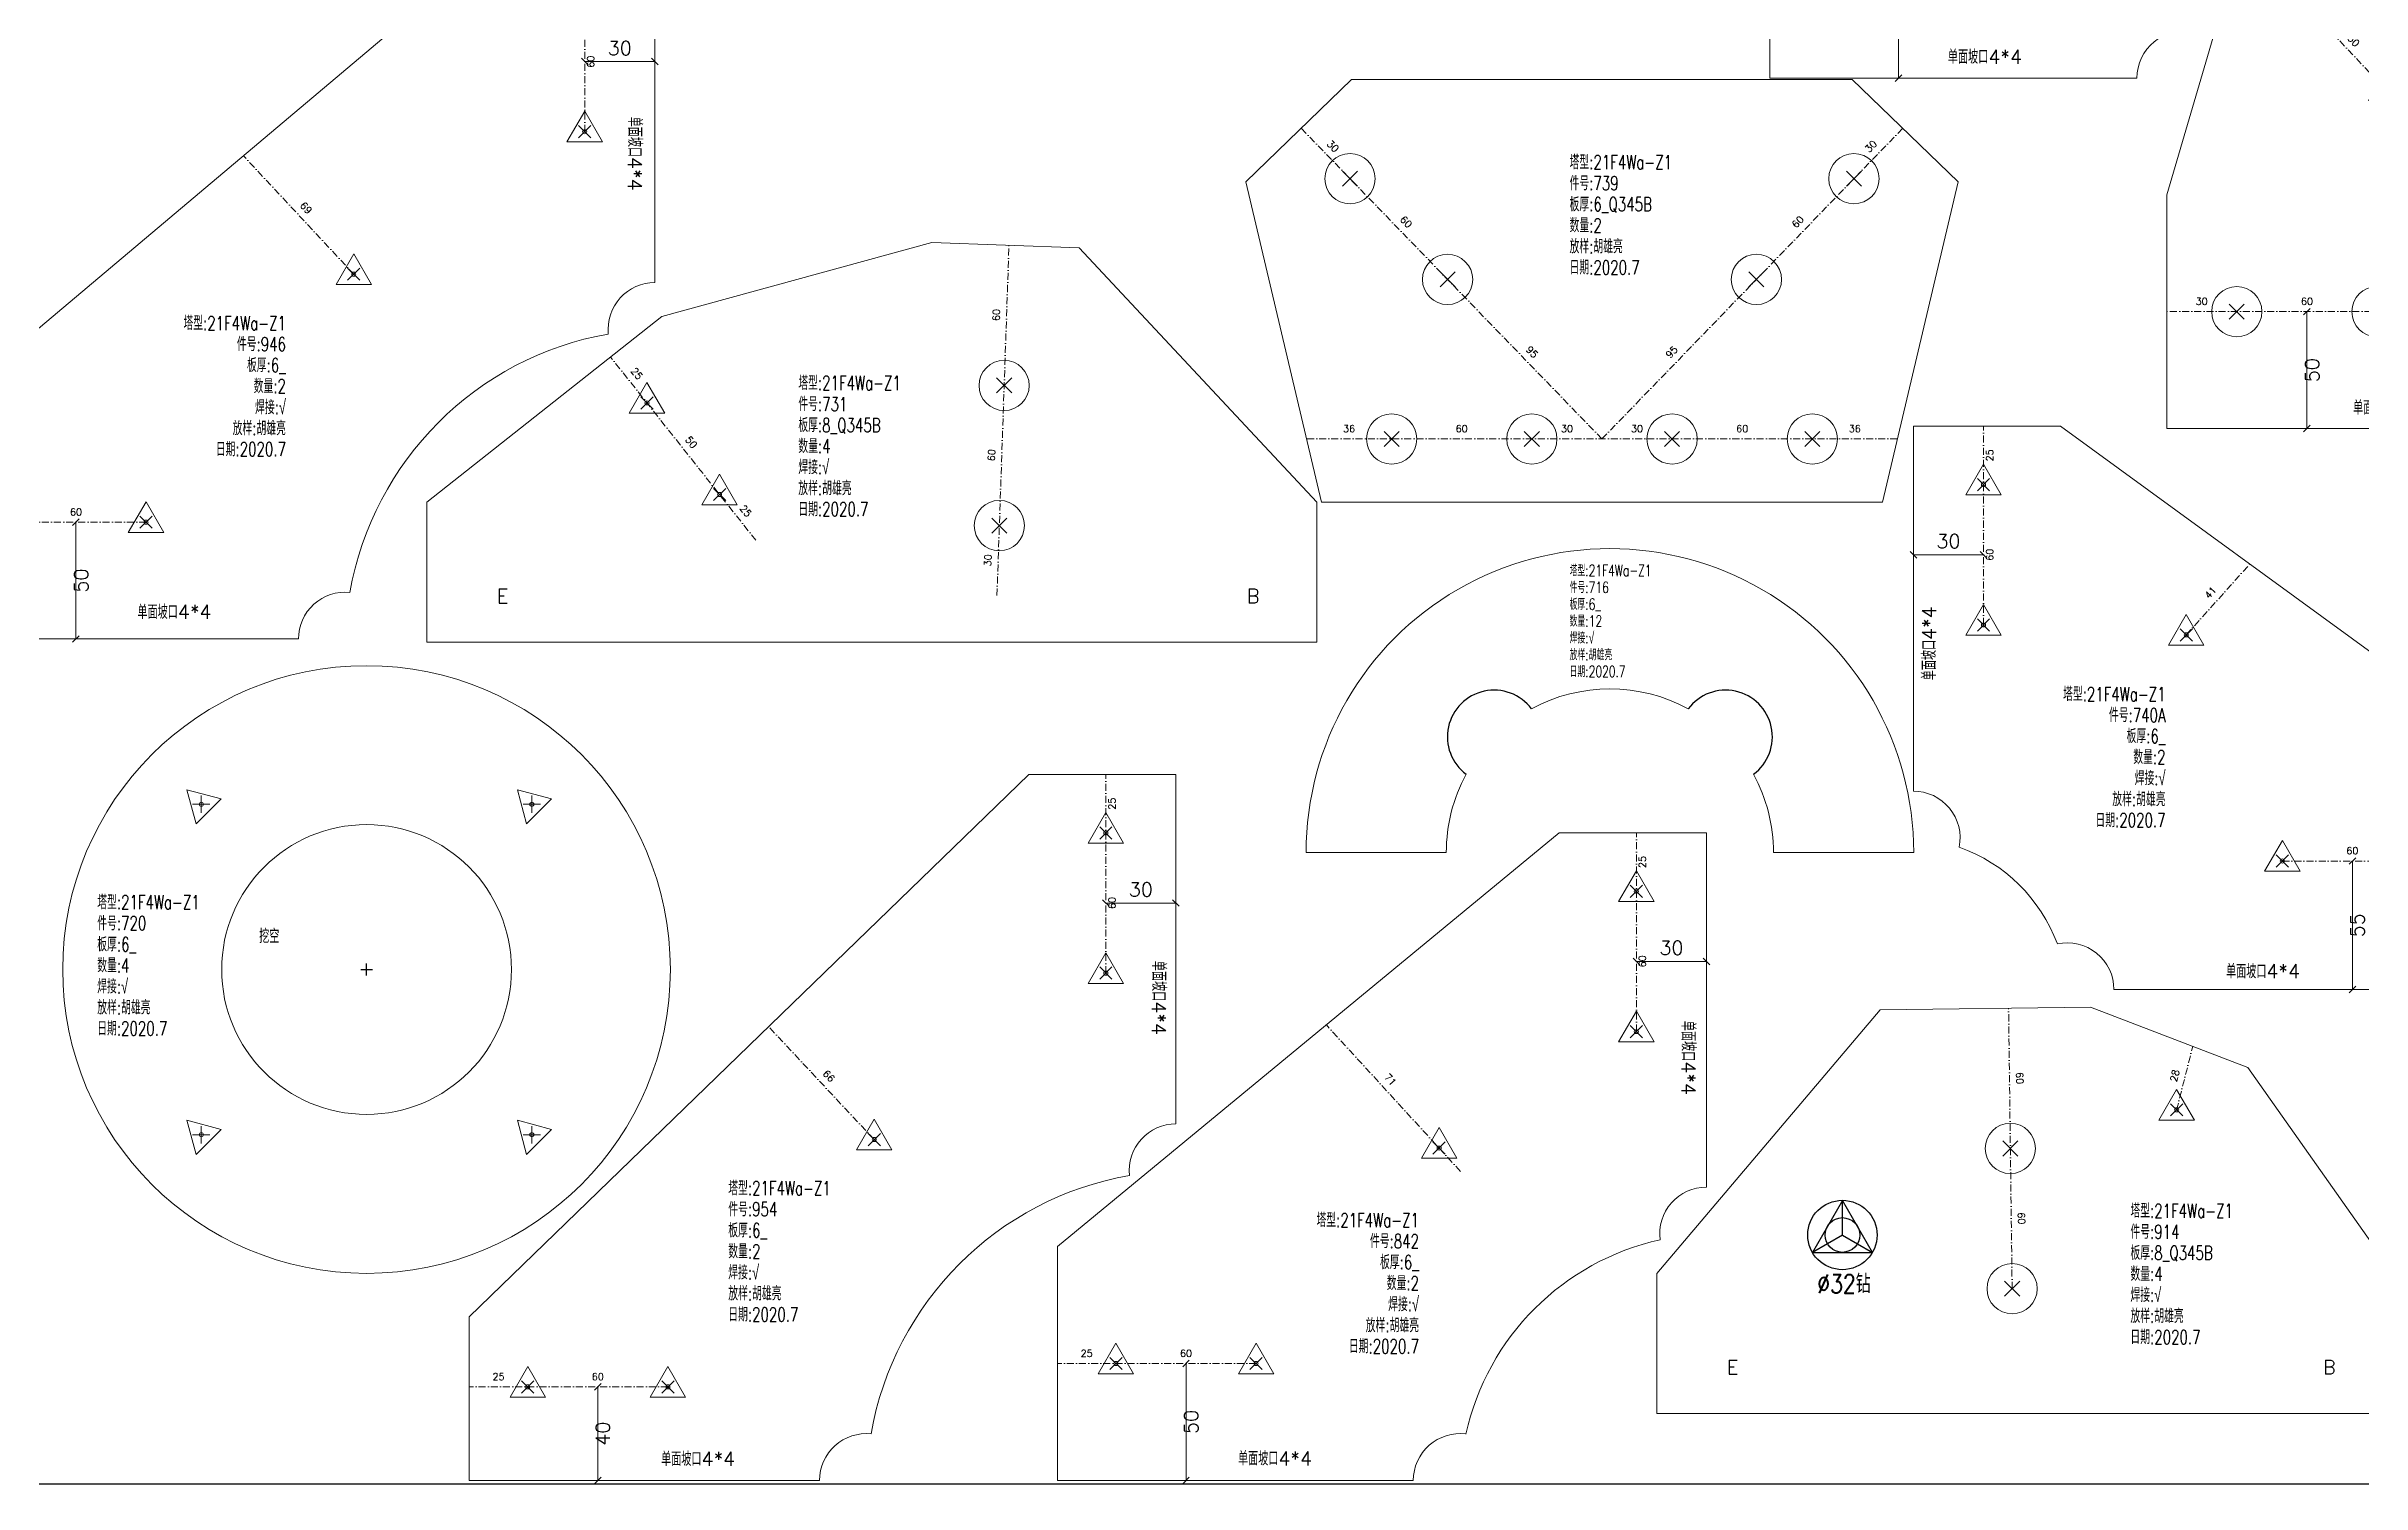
# Model space of a CAD drawing. Extents: x 1310 to 15542, y -76 to 8381.
# Drawn here: x 10339 to 11330, y 7151 to 7766 of the extents above; entities that cross this region are included whole.
import ezdxf
from ezdxf.enums import TextEntityAlignment as Align

# ---------------------------------------------------------------- set-up
doc = ezdxf.new("R2010")
doc.units = 0
doc.header["$MEASUREMENT"] = 0
doc.linetypes.add('一点画线', pattern=[5.2, 3, -1, 0.2, -1])
doc.layers.get('0').update_dxf_attribs({"linetype": 'CONTINUOUS', "lineweight": 25})
for name, color, linetype, lineweight in [('1', 7, 'CONTINUOUS', 25), ('2', 7, 'CONTINUOUS', 25), ('5', 7, 'CONTINUOUS', 25)]:
    doc.layers.add(name, color=color, linetype=linetype, lineweight=lineweight)
doc.styles.add('HZ', font='txt.shx', dxfattribs={"width": 0.7, "oblique": 12, "bigfont": 'hztxt.shx'})
doc.styles.get("Standard").update_dxf_attribs({"font": 'simplex.shx', "width": 0.7, "height": 3, "bigfont": 'gbhzfs.shx'})

# ---------------------------------------------------------------- blocks, each defined once
blk = doc.blocks.new('板孔17.5')
at = {"layer": '5', "color": 7, "linetype": 'Continuous', "lineweight": 13}
for p, q in [((0, 1), (-0.866, -0.5)), ((-0.3, -0.3), (0.3, 0.3)), ((0.3, -0.3), (-0.3, 0.3)), ((0.866, -0.5), (0, 1)), ((-0.866, -0.5), (0.866, -0.5))]:
    blk.add_line(p, q, dxfattribs=at)
at = {"layer": '5', "color": 7, "linetype": 'Continuous', "lineweight": 0}
blk.add_circle((0, 0), 0.1, dxfattribs=at)
blk = doc.blocks.new('PLKM_4847e962-f3f5-4706-8adf-cc0f40c50afb', base_point=(14024.93, 11230.16))
at = {"color": 0, "linetype": 'Continuous'}
for p, q in [((13845.05, 11230.16), (13850.05, 11230.16)), ((13847.55, 11227.66), (13847.55, 11232.66))]:
    blk.add_line(p, q, dxfattribs=at)
at = {"layer": '5', "color": 7, "linetype": 'Continuous', "lineweight": 13}
for radius in [130, 62]:
    blk.add_circle((13847.55, 11230.16), radius, dxfattribs=at)
at = {"layer": '2', "color": 7, "linetype": 'Continuous', "lineweight": 13, "xscale": 8.749999999999549, "yscale": 8.749999999999549, "zscale": 8.75, "rotation": 45}
for p in [(13776.84, 11300.87), (13918.26, 11300.87), (13776.84, 11159.45), (13918.26, 11159.45)]:
    blk.add_blockref('板孔17.5', p, dxfattribs=at)
at = {"layer": '1', "color": 7, "linetype": 'Continuous', "lineweight": 13}
blk.add_text('挖空', height=6, dxfattribs=at).set_placement((13805.9, 11239.62), align=Align.BOTTOM_CENTER)
at = {"layer": '1', "color": 7, "linetype": 'Continuous', "lineweight": 13, "insert": (13732.3, 11261.93), "char_height": 6, "width": 600, "attachment_point": 1, "line_spacing_factor": 0.9}
blk.add_mtext('塔型:21F4Wa-Z1\\P件号:720\\P板厚:6_\\P数量:4\\P焊接:√\\P放样:胡雄亮\\P日期:2020.7', dxfattribs=at)
blk = doc.blocks.new('PLKM_3f8c25ff-0847-4384-83a7-55b607c1494c', base_point=(5711.15, 11389.19))
at = {"color": 0, "linetype": 'Continuous'}
for centre, start, end in [((5495.25, 11373.69), 36.82043, 233.24685), ((5594.3, 11373.69), 306.75315, 143.17958)]:
    blk.add_arc(centre, 20, start, end, dxfattribs=at)
at = {"layer": '1', "color": 7, "linetype": 'Continuous', "lineweight": 18}
for p, q in [((5414.78, 11324.15), (5474.78, 11324.18)), ((5614.78, 11324.18), (5674.78, 11324.15))]:
    blk.add_line(p, q, dxfattribs=at)
for radius, start, end in [(130, 359.96636, 180.03364), (70, 61.39279, 118.60722), (70, 151.46006, 180.03364), (70, 359.96636, 28.53994)]:
    blk.add_arc((5544.78, 11324.23), radius, start, end, dxfattribs=at)
at = {"layer": '1', "color": 7, "linetype": 'Continuous', "lineweight": 13, "insert": (5527.53, 11447.26), "char_height": 4.8, "width": 480, "attachment_point": 1, "line_spacing_factor": 0.9}
blk.add_mtext('塔型:21F4Wa-Z1\\P件号:716\\P板厚:6_\\P数量:12\\P焊接:√\\P放样:胡雄亮\\P日期:2020.7', dxfattribs=at)
blk = doc.blocks.new('PLKM_9a3696e2-3dec-4b9e-8c31-634630046000', base_point=(17880.2, 9901.62))
at = {"layer": '1', "color": 7, "linetype": 'Continuous', "lineweight": 18}
for p, q in [((17524.8, 9821.32), (17764.17, 10053.35)), ((17764.17, 10053.35), (17827.17, 10053.35)), ((17827.17, 10053.35), (17827.17, 9903.81)), ((17524.8, 9751.32), (17524.8, 9821.32)), ((17674.68, 9751.32), (17524.8, 9751.32))]:
    blk.add_line(p, q, dxfattribs=at)
for centre, start, end in [((17827.17, 9883.81), 90, 185.79208), ((17694.68, 9751.32), 84.20791, 180)]:
    blk.add_arc(centre, 20, start, end, dxfattribs=at)
at = {"layer": '1', "color": 7, "linetype": 'Continuous', "lineweight": 18, "extrusion": (0, 0, -1)}
blk.add_ellipse((17831.28, 9747.21), major_axis=(96.74, -96.74), ratio=0.997765, start_param=2.531642, end_param=3.751544, dxfattribs=at)
at = {"layer": '2', "color": 9, "linetype": '一点画线', "lineweight": 13}
for p, q in [((17797.17, 9968.35), (17797.17, 10053.35)), ((17698.07, 9897.15), (17652.85, 9945.44)), ((17609.8, 9791.32), (17524.8, 9791.32))]:
    blk.add_line(p, q, dxfattribs=at)
at = {"layer": '2', "color": 9, "linetype": 'Continuous', "lineweight": 18}
for p, q in [((17795.76, 9999.76), (17798.59, 9996.93)), ((17797.17, 9998.35), (17827.17, 9998.35)), ((17825.76, 9999.76), (17828.59, 9996.93)), ((17581.21, 9792.73), (17578.39, 9789.9)), ((17579.8, 9791.32), (17579.8, 9751.32)), ((17581.21, 9752.73), (17578.39, 9749.9))]:
    blk.add_line(p, q, dxfattribs=at)
at = {"layer": '1', "color": 7, "linetype": 'Continuous', "lineweight": 0, "xscale": -8.75, "yscale": 8.75, "zscale": 8.75}
for p in [(17797.17, 10028.35), (17797.17, 9968.35), (17698.07, 9897.15), (17549.8, 9791.32), (17609.8, 9791.32)]:
    blk.add_blockref('板孔17.5', p, dxfattribs=at)
at = {"layer": '1', "color": 7, "linetype": 'Continuous', "lineweight": 13}
blk.add_text('单面坡口4*4', height=6, rotation=270, dxfattribs=at).set_placement((17815.08, 9957.76), align=Align.BOTTOM_CENTER)
blk.add_text('单面坡口4*4', height=6, dxfattribs=at).set_placement((17622.73, 9755.69), align=Align.BOTTOM_CENTER)
at = {"layer": '1', "color": 7, "linetype": 'Continuous', "lineweight": 13, "insert": (17635.61, 9879.3), "char_height": 6, "width": 600, "attachment_point": 1, "line_spacing_factor": 0.9}
blk.add_mtext('塔型:21F4Wa-Z1\\P件号:954\\P板厚:6_\\P数量:2\\P焊接:√\\P放样:胡雄亮\\P日期:2020.7', dxfattribs=at)
at = {"layer": '2', "color": 7, "linetype": 'Continuous', "lineweight": 13}
for s, height, rotation, p in [('25', 3, 90, (17802.17, 10040.85)), ('60', 3, 90, (17802.17, 9998.35)), ('66', 3, 313, (17676.92, 9922.66)), ('40', 6, 90, (17586.8, 9771.32))]:
    blk.add_text(s, height=height, rotation=rotation, dxfattribs=at).set_placement(p, align=Align.BOTTOM_CENTER)
for s, height, p in [('30', 6, (17812.17, 9999.35)), ('25', 3, (17537.3, 9793.32)), ('60', 3, (17579.8, 9793.32))]:
    blk.add_text(s, height=height, dxfattribs=at).set_placement(p, align=Align.BOTTOM_CENTER)
blk = doc.blocks.new('PLKM_3160610d-f31a-4011-85eb-0d43d47b7335', base_point=(15769.04, 9435.58))
at = {"layer": '1', "color": 7, "linetype": 'Continuous', "lineweight": 18}
for p, q in [((15844.54, 9385.27), (16084.25, 9587.3)), ((16084.25, 9587.3), (16147.25, 9587.3)), ((16147.25, 9587.3), (16147.25, 9437.77)), ((15844.54, 9285.27), (15844.54, 9385.27)), ((15994.76, 9285.27), (15844.54, 9285.27))]:
    blk.add_line(p, q, dxfattribs=at)
for centre, start, end in [((16147.25, 9417.77), 90, 185.79208), ((16014.76, 9285.27), 84.20791, 180)]:
    blk.add_arc(centre, 20, start, end, dxfattribs=at)
at = {"layer": '1', "color": 7, "linetype": 'Continuous', "lineweight": 18, "extrusion": (0, 0, -1)}
blk.add_ellipse((16151.36, 9281.17), major_axis=(96.74, -96.74), ratio=0.997765, start_param=2.531641, end_param=3.751544, dxfattribs=at)
at = {"layer": '2', "color": 9, "linetype": '一点画线', "lineweight": 13}
for p, q in [((16117.25, 9502.3), (16117.25, 9587.3)), ((16018.43, 9441.36), (15971.22, 9492.04)), ((15929.54, 9335.27), (15844.54, 9335.27))]:
    blk.add_line(p, q, dxfattribs=at)
at = {"layer": '2', "color": 9, "linetype": 'Continuous', "lineweight": 18}
for p, q in [((16115.84, 9533.72), (16118.67, 9530.89)), ((16117.25, 9532.3), (16147.25, 9532.3)), ((16145.84, 9533.72), (16148.67, 9530.89)), ((15900.95, 9336.68), (15898.12, 9333.86)), ((15899.54, 9335.27), (15899.54, 9285.27)), ((15900.95, 9286.68), (15898.12, 9283.86))]:
    blk.add_line(p, q, dxfattribs=at)
at = {"layer": '1', "color": 7, "linetype": 'Continuous', "lineweight": 0, "xscale": -8.75, "yscale": 8.75, "zscale": 8.75}
for p in [(16117.25, 9562.3), (16117.25, 9502.3), (16018.43, 9441.36), (15869.54, 9335.27), (15929.54, 9335.27)]:
    blk.add_blockref('板孔17.5', p, dxfattribs=at)
at = {"layer": '1', "color": 7, "linetype": 'Continuous', "lineweight": 13}
blk.add_text('单面坡口4*4', height=6, rotation=270, dxfattribs=at).set_placement((16133.93, 9492.91), align=Align.BOTTOM_CENTER)
blk.add_text('单面坡口4*4', height=6, dxfattribs=at).set_placement((15941.72, 9292.04), align=Align.BOTTOM_CENTER)
at = {"layer": '1', "color": 7, "linetype": 'Continuous', "lineweight": 13, "insert": (15989.41, 9423.44), "char_height": 6, "width": 600, "attachment_point": 3, "line_spacing_factor": 0.9}
blk.add_mtext('塔型:21F4Wa-Z1\\P件号:946\\P板厚:6_\\P数量:2\\P焊接:√\\P放样:胡雄亮\\P日期:2020.7', dxfattribs=at)
at = {"layer": '2', "color": 7, "linetype": 'Continuous', "lineweight": 13}
for s, height, rotation, p in [('25', 3, 90, (16122.25, 9574.8)), ('60', 3, 90, (16122.25, 9532.3)), ('69', 3, 313, (15996.29, 9468.07)), ('50', 6, 90, (15906.54, 9310.27))]:
    blk.add_text(s, height=height, rotation=rotation, dxfattribs=at).set_placement(p, align=Align.BOTTOM_CENTER)
for s, height, p in [('30', 6, (16132.25, 9533.3)), ('25', 3, (15857.04, 9337.27)), ('60', 3, (15899.54, 9337.27))]:
    blk.add_text(s, height=height, dxfattribs=at).set_placement(p, align=Align.BOTTOM_CENTER)
blk = doc.blocks.new('板孔21.5')
at = {"layer": '5', "color": 7, "linetype": 'Continuous', "lineweight": 13}
for p, q in [((-0.3, -0.3), (0.3, 0.3)), ((0.3, -0.3), (-0.3, 0.3))]:
    blk.add_line(p, q, dxfattribs=at)
blk.add_circle((0, 0), 1, dxfattribs=at)
blk = doc.blocks.new('PLKM_cfca4147-586d-40cd-a791-2e0dcd76c5c6', base_point=(2473.42, 9370.79))
at = {"color": 2}
for p, q in [((2151.52, 9375.09), (2138.67, 9352.84)), ((2164.37, 9352.84), (2151.52, 9375.09)), ((2138.67, 9352.84), (2164.37, 9352.84))]:
    blk.add_line(p, q, dxfattribs=at)
for q in [(2151.52, 9375.09), (2138.67, 9352.84), (2164.37, 9352.84)]:
    blk.add_line((2151.52, 9360.26), q)
for radius in [14.84, 7.42]:
    blk.add_circle((2151.52, 9360.26), radius)
at = {"layer": '1', "color": 7, "linetype": 'Continuous', "lineweight": 18}
for p, q in [((2167.63, 9456.58), (2072.07, 9343.86)), ((2257.63, 9457.72), (2167.63, 9456.58)), ((2324.94, 9431.88), (2257.63, 9457.72)), ((2387.16, 9343.86), (2324.94, 9431.88)), ((2072.07, 9343.86), (2072.07, 9283.86)), ((2387.16, 9283.86), (2387.16, 9343.86)), ((2072.07, 9283.86), (2387.16, 9283.86))]:
    blk.add_line(p, q, dxfattribs=at)
at = {"layer": '2', "color": 9, "linetype": '一点画线', "lineweight": 13}
for p, q in [((2224.15, 9337.29), (2222.63, 9457.28)), ((2294.54, 9413.83), (2301.44, 9440.9))]:
    blk.add_line(p, q, dxfattribs=at)
at = {"layer": '1', "color": 7, "linetype": 'Continuous', "lineweight": 0}
for name, p, xscale, yscale, zscale in [('板孔17.5', (2294.54, 9413.83), 8.75, 8.75, 8.75), ('板孔21.5', (2223.39, 9397.28), 10.75, 10.75, 10.75), ('板孔21.5', (2224.15, 9337.29), 10.75, 10.75, 10.75)]:
    blk.add_blockref(name, p, dxfattribs=dict(at, xscale=xscale, yscale=yscale, zscale=zscale))
at = {"color": 7, "style": 'HZ', "width": 0.8}
blk.add_text('%%C32钻', height=8, dxfattribs=at).set_placement((2140.77, 9335.38))
at = {"layer": '1', "color": 7, "linetype": 'Continuous', "lineweight": 13, "insert": (2274.76, 9373.62), "char_height": 6, "width": 600, "attachment_point": 1, "line_spacing_factor": 0.9}
blk.add_mtext('塔型:21F4Wa-Z1\\P件号:914\\P板厚:8_Q345B\\P数量:4\\P焊接:√\\P放样:胡雄亮\\P日期:2020.7', dxfattribs=at)
at = {"layer": '2', "color": 7, "linetype": 'Continuous', "lineweight": 13}
for s, rotation, p in [('60', 272, (2225.01, 9427.3)), ('28', 76, (2296.05, 9427.86)), ('60', 272, (2225.77, 9367.31))]:
    blk.add_text(s, height=3, rotation=rotation, dxfattribs=at).set_placement(p, align=Align.BOTTOM_CENTER)
for s, p in [('E', (2102.07, 9298.86)), ('B', (2357.16, 9298.86))]:
    blk.add_text(s, height=6, dxfattribs=at).set_placement(p, align=Align.BOTTOM_LEFT)
blk = doc.blocks.new('PLKM_f6df6cb5-b4ca-4d89-a367-055e2dc121ec', base_point=(14581.89, 10518.4))
at = {"layer": '1', "color": 7, "linetype": 'Continuous', "lineweight": 18}
for p, q in [((14664.98, 10480.6), (14879.69, 10657.63)), ((14879.69, 10657.63), (14942.69, 10657.63)), ((14942.69, 10657.63), (14942.69, 10506.06)), ((14664.98, 10380.6), (14664.98, 10480.6)), ((14817.23, 10380.6), (14664.98, 10380.6))]:
    blk.add_line(p, q, dxfattribs=at)
for centre, start, end in [((14942.69, 10486.06), 90, 187.23979), ((14837.23, 10380.6), 82.76022, 180)]:
    blk.add_arc(centre, 20, start, end, dxfattribs=at)
at = {"layer": '1', "color": 7, "linetype": 'Continuous', "lineweight": 18, "extrusion": (0, 0, -1)}
blk.add_ellipse((14946.8, 10376.49), major_axis=(77.62, -77.62), ratio=0.997503, start_param=2.575128, end_param=3.708057, dxfattribs=at)
at = {"layer": '2', "color": 9, "linetype": '一点画线', "lineweight": 13}
for p, q in [((14912.69, 10572.63), (14912.69, 10657.63)), ((14837.44, 10512.77), (14780.03, 10575.46)), ((14749.98, 10430.6), (14664.98, 10430.6))]:
    blk.add_line(p, q, dxfattribs=at)
at = {"layer": '2', "color": 9, "linetype": 'Continuous', "lineweight": 18}
for p, q in [((14911.28, 10604.04), (14914.11, 10601.21)), ((14912.69, 10602.63), (14942.69, 10602.63)), ((14941.28, 10604.04), (14944.11, 10601.21)), ((14721.39, 10432.01), (14718.56, 10429.18)), ((14719.98, 10430.6), (14719.98, 10380.6)), ((14721.39, 10382.01), (14718.56, 10379.18))]:
    blk.add_line(p, q, dxfattribs=at)
at = {"layer": '1', "color": 7, "linetype": 'Continuous', "lineweight": 0, "xscale": -8.75, "yscale": 8.75, "zscale": 8.75}
for p in [(14912.69, 10632.63), (14912.69, 10572.63), (14828.29, 10522.77), (14689.98, 10430.6), (14749.98, 10430.6)]:
    blk.add_blockref('板孔17.5', p, dxfattribs=at)
at = {"layer": '1', "color": 7, "linetype": 'Continuous', "lineweight": 13}
blk.add_text('单面坡口4*4', height=6, rotation=270, dxfattribs=at).set_placement((14930.15, 10561.36), align=Align.BOTTOM_CENTER)
blk.add_text('单面坡口4*4', height=6, dxfattribs=at).set_placement((14758.08, 10385.17), align=Align.BOTTOM_CENTER)
at = {"layer": '1', "color": 7, "linetype": 'Continuous', "lineweight": 13, "insert": (14819.68, 10494.96), "char_height": 6, "width": 600, "attachment_point": 3, "line_spacing_factor": 0.9}
blk.add_mtext('塔型:21F4Wa-Z1\\P件号:842\\P板厚:6_\\P数量:2\\P焊接:√\\P放样:胡雄亮\\P日期:2020.7', dxfattribs=at)
at = {"layer": '2', "color": 7, "linetype": 'Continuous', "lineweight": 13}
for s, height, rotation, p in [('25', 3, 90, (14917.69, 10645.13)), ('60', 3, 90, (14917.69, 10602.63)), ('71', 3, 312, (14805.64, 10550.46)), ('50', 6, 90, (14726.98, 10405.6))]:
    blk.add_text(s, height=height, rotation=rotation, dxfattribs=at).set_placement(p, align=Align.BOTTOM_CENTER)
for s, height, p in [('30', 6, (14927.69, 10603.63)), ('25', 3, (14677.48, 10432.6)), ('60', 3, (14719.98, 10432.6))]:
    blk.add_text(s, height=height, dxfattribs=at).set_placement(p, align=Align.BOTTOM_CENTER)
blk = doc.blocks.new('PLKM_c76bbb01-cf69-4465-b3d9-d2e0727bcc67', base_point=(12080.13, 11241.73))
at = {"layer": '1', "color": 7, "linetype": 'Continuous', "lineweight": 18}
for p, q in [((12249.73, 11346.19), (12405.68, 11355.14)), ((12405.68, 11355.14), (12413.71, 11215.23)), ((12213.44, 11311.79), (12249.73, 11346.19)), ((12189.22, 11229.79), (12213.44, 11311.79)), ((12189.22, 11129.73), (12189.22, 11229.79)), ((12333.03, 11129.73), (12189.22, 11129.73))]:
    blk.add_line(p, q, dxfattribs=at)
for centre, start, end in [((12414.86, 11195.26), 93.2844, 195.01981), ((12353.03, 11129.73), 78.27649, 180)]:
    blk.add_arc(centre, 20, start, end, dxfattribs=at)
at = {"layer": '1', "color": 7, "linetype": 'Continuous', "lineweight": 18, "extrusion": (0, 0, -1)}
blk.add_ellipse((12422.96, 11125.59), major_axis=(-37.55, -59.35), ratio=0.996713, start_param=1.353165, end_param=2.173905, dxfattribs=at)
at = {"layer": '2', "color": 9, "linetype": '一点画线', "lineweight": 13}
for p, q in [((12283.19, 11274.56), (12231.59, 11328.99)), ((12339.22, 11179.79), (12189.22, 11179.79))]:
    blk.add_line(p, q, dxfattribs=at)
at = {"layer": '2', "color": 9, "linetype": 'Continuous', "lineweight": 18}
for p, q in [((12250.64, 11181.2), (12247.81, 11178.38)), ((12249.22, 11179.79), (12249.22, 11129.73)), ((12250.64, 11131.15), (12247.81, 11128.32))]:
    blk.add_line(p, q, dxfattribs=at)
at = {"layer": '1', "color": 7, "linetype": 'Continuous', "lineweight": 0}
for name, p, xscale, yscale, zscale in [('板孔17.5', (12248.79, 11310.85), -8.75, 8.75, 8.75), ('板孔17.5', (12283.19, 11274.56), -8.75, 8.75, 8.75), ('板孔21.5', (12219.22, 11179.79), -10.75, 10.75, 10.75), ('板孔21.5', (12279.22, 11179.79), -10.75, 10.75, 10.75)]:
    blk.add_blockref(name, p, dxfattribs=dict(at, xscale=xscale, yscale=yscale, zscale=zscale))
at = {"layer": '1', "color": 7, "linetype": 'Continuous', "lineweight": 13}
blk.add_text('单面坡口6*6', height=6, dxfattribs=at).set_placement((12284.82, 11133.92), align=Align.BOTTOM_CENTER)
at = {"layer": '1', "color": 7, "linetype": 'Continuous', "lineweight": 13, "insert": (12346.55, 11304.13), "char_height": 6, "width": 600, "attachment_point": 3, "line_spacing_factor": 0.9}
blk.add_mtext('塔型:21F4Wa-Z1\\P件号:741A\\P板厚:8_Q345B\\P数量:2\\P焊接:√\\P放样:胡雄亮\\P日期:2020.7', dxfattribs=at)
at = {"layer": '2', "color": 7, "linetype": 'Continuous', "lineweight": 13}
for s, height, rotation, p in [('25', 3, 313, (12241.64, 11321.3)), ('50', 3, 313, (12267.44, 11294.08)), ('50', 6, 90, (12256.22, 11154.76))]:
    blk.add_text(s, height=height, rotation=rotation, dxfattribs=at).set_placement(p, align=Align.BOTTOM_CENTER)
for s, p in [('30', (12204.22, 11181.79)), ('60', (12249.22, 11181.79)), ('60', (12309.22, 11181.79))]:
    blk.add_text(s, height=3, dxfattribs=at).set_placement(p, align=Align.BOTTOM_CENTER)
blk = doc.blocks.new('PLKM_33a1db44-1c33-474b-88a2-087133f8d98a', base_point=(12745.62, 11254.57))
at = {"layer": '1', "color": 7, "linetype": 'Continuous', "lineweight": 18}
for p, q in [((12870.21, 11375.79), (12933.22, 11375.79)), ((12870.21, 11219.66), (12870.21, 11375.79)), ((12933.22, 11375.79), (13113.1, 11244.76)), ((13113.1, 11244.76), (13113.1, 11134.76)), ((13113.1, 11134.76), (12956.05, 11134.76))]:
    blk.add_line(p, q, dxfattribs=at)
for centre, start, end in [((12870.21, 11199.66), 348.61715, 90), ((12936.05, 11134.76), 0, 102.20371)]:
    blk.add_arc(centre, 20, start, end, dxfattribs=at)
at = {"layer": '1', "color": 7, "linetype": 'Continuous', "lineweight": 18, "extrusion": (0, 0, -1)}
blk.add_ellipse((12866.11, 11129.65), major_axis=(-49.66, -49.66), ratio=0.996758, start_param=2.699563, end_param=3.569308, dxfattribs=at)
at = {"layer": '2', "color": 9, "linetype": '一点画线', "lineweight": 13}
for p, q in [((12900.22, 11290.79), (12900.22, 11375.79)), ((12987, 11286.52), (13014.18, 11316.82)), ((13028.1, 11189.76), (13113.1, 11189.76))]:
    blk.add_line(p, q, dxfattribs=at)
at = {"layer": '2', "color": 9, "linetype": 'Continuous', "lineweight": 18}
for p, q in [((12868.8, 11322.21), (12871.63, 11319.38)), ((12900.22, 11320.79), (12870.21, 11320.79)), ((12898.8, 11322.21), (12901.63, 11319.38)), ((13059.52, 11191.17), (13056.69, 11188.35)), ((13058.1, 11189.76), (13058.1, 11134.76)), ((13059.52, 11136.17), (13056.69, 11133.35))]:
    blk.add_line(p, q, dxfattribs=at)
at = {"layer": '1', "color": 7, "linetype": 'Continuous', "lineweight": 0, "xscale": -8.75, "yscale": 8.75, "zscale": 8.75}
for p in [(12900.22, 11350.79), (12900.22, 11290.79), (12987, 11286.52), (13028.1, 11189.76), (13088.1, 11189.76)]:
    blk.add_blockref('板孔17.5', p, dxfattribs=at)
at = {"layer": '1', "color": 7, "linetype": 'Continuous', "lineweight": 13}
blk.add_text('单面坡口4*4', height=6, rotation=90, dxfattribs=at).set_placement((12881.75, 11282.96), align=Align.BOTTOM_CENTER)
blk.add_text('单面坡口4*4', height=6, dxfattribs=at).set_placement((13019.85, 11137.77), align=Align.BOTTOM_CENTER)
at = {"layer": '1', "color": 7, "linetype": 'Continuous', "lineweight": 13, "insert": (12978.13, 11264.22), "char_height": 6, "width": 600, "attachment_point": 3, "line_spacing_factor": 0.9}
blk.add_mtext('塔型:21F4Wa-Z1\\P件号:740A\\P板厚:6_\\P数量:2\\P焊接:√\\P放样:胡雄亮\\P日期:2020.7', dxfattribs=at)
at = {"layer": '2', "color": 7, "linetype": 'Continuous', "lineweight": 13}
for s, height, rotation, p in [('25', 3, 90, (12905.22, 11363.29)), ('60', 3, 90, (12905.22, 11320.79)), ('41', 3, 47, (12999.1, 11303)), ('55', 6, 90, (13065.1, 11162.26))]:
    blk.add_text(s, height=height, rotation=rotation, dxfattribs=at).set_placement(p, align=Align.BOTTOM_CENTER)
for s, height, p in [('30', 6, (12885.22, 11321.79)), ('60', 3, (13058.1, 11191.76)), ('25', 3, (13100.6, 11191.76))]:
    blk.add_text(s, height=height, dxfattribs=at).set_placement(p, align=Align.BOTTOM_CENTER)
blk = doc.blocks.new('PLKM_ed1f1d40-806b-425e-874a-0c338352eedb', base_point=(13213.15, 11254.57))
at = {"layer": '1', "color": 7, "linetype": 'Continuous', "lineweight": 18}
for p, q in [((13313.1, 11244.76), (13492.99, 11375.79)), ((13492.99, 11375.79), (13555.99, 11375.79)), ((13555.99, 11375.79), (13555.99, 11219.66)), ((13313.1, 11134.76), (13313.1, 11244.76)), ((13470.15, 11134.76), (13313.1, 11134.76))]:
    blk.add_line(p, q, dxfattribs=at)
for centre, start, end in [((13555.99, 11199.66), 90, 191.38285), ((13490.15, 11134.76), 77.79629, 180)]:
    blk.add_arc(centre, 20, start, end, dxfattribs=at)
at = {"layer": '1', "color": 7, "linetype": 'Continuous', "lineweight": 18, "extrusion": (0, 0, -1)}
blk.add_ellipse((13560.1, 11129.65), major_axis=(49.66, -49.66), ratio=0.996758, start_param=2.713877, end_param=3.583622, dxfattribs=at)
at = {"layer": '2', "color": 9, "linetype": '一点画线', "lineweight": 13}
for p, q in [((13525.99, 11290.79), (13525.99, 11375.79)), ((13439.21, 11286.5), (13412.02, 11316.81)), ((13398.1, 11189.76), (13313.1, 11189.76))]:
    blk.add_line(p, q, dxfattribs=at)
at = {"layer": '2', "color": 9, "linetype": 'Continuous', "lineweight": 18}
for p, q in [((13524.58, 11322.21), (13527.4, 11319.38)), ((13525.99, 11320.79), (13555.99, 11320.79)), ((13554.58, 11322.21), (13557.41, 11319.38)), ((13369.52, 11191.17), (13366.69, 11188.35)), ((13368.1, 11189.76), (13368.1, 11134.76)), ((13369.52, 11136.17), (13366.69, 11133.35))]:
    blk.add_line(p, q, dxfattribs=at)
at = {"layer": '1', "color": 7, "linetype": 'Continuous', "lineweight": 0, "xscale": -8.75, "yscale": 8.75, "zscale": 8.75}
for p in [(13525.99, 11350.79), (13439.21, 11286.5), (13525.99, 11290.79), (13338.1, 11189.76), (13398.1, 11189.76)]:
    blk.add_blockref('板孔17.5', p, dxfattribs=at)
at = {"layer": '1', "color": 7, "linetype": 'Continuous', "lineweight": 13}
blk.add_text('单面坡口4*4', height=6, rotation=270, dxfattribs=at).set_placement((13542.85, 11284.19), align=Align.BOTTOM_CENTER)
blk.add_text('单面坡口4*4', height=6, dxfattribs=at).set_placement((13405.13, 11139.05), align=Align.BOTTOM_CENTER)
at = {"layer": '1', "color": 7, "linetype": 'Continuous', "lineweight": 13, "insert": (13468.89, 11254.92), "char_height": 6, "width": 600, "attachment_point": 3, "line_spacing_factor": 0.9}
blk.add_mtext('塔型:21F4Wa-Z1\\P件号:740\\P板厚:6_\\P数量:2\\P焊接:√\\P放样:胡雄亮\\P日期:2020.7', dxfattribs=at)
at = {"layer": '2', "color": 7, "linetype": 'Continuous', "lineweight": 13}
for s, height, rotation, p in [('25', 3, 90, (13530.99, 11363.29)), ('60', 3, 90, (13530.99, 11320.79)), ('41', 3, 312, (13427.11, 11302.99)), ('55', 6, 90, (13375.1, 11162.26))]:
    blk.add_text(s, height=height, rotation=rotation, dxfattribs=at).set_placement(p, align=Align.BOTTOM_CENTER)
for s, height, p in [('30', 6, (13540.99, 11321.79)), ('25', 3, (13325.6, 11191.76)), ('60', 3, (13368.1, 11191.76))]:
    blk.add_text(s, height=height, dxfattribs=at).set_placement(p, align=Align.BOTTOM_CENTER)
blk = doc.blocks.new('PLKM_ae4f75cf-a9a8-4846-8648-0eea03efcf47', base_point=(12024.01, 11218.71))
at = {"layer": '1', "color": 7, "linetype": 'Continuous', "lineweight": 18}
for p, q in [((11700.01, 11309.1), (11654.75, 11265.28)), ((11914.26, 11309.1), (11700.01, 11309.1)), ((11959.53, 11265.28), (11914.26, 11309.1)), ((11654.75, 11265.28), (11687.14, 11128.32)), ((11927.14, 11128.32), (11959.53, 11265.28)), ((11687.14, 11128.32), (11927.14, 11128.32))]:
    blk.add_line(p, q, dxfattribs=at)
at = {"layer": '2', "color": 9, "linetype": '一点画线', "lineweight": 13}
for p, q in [((11807.14, 11155.32), (11678.46, 11288.24)), ((11807.14, 11155.32), (11935.82, 11288.24)), ((11933.52, 11155.32), (11680.75, 11155.32))]:
    blk.add_line(p, q, dxfattribs=at)
at = {"layer": '1', "color": 7, "linetype": 'Continuous', "lineweight": 0, "xscale": 10.75, "yscale": 10.75, "zscale": 10.75}
for p in [(11699.33, 11266.68), (11914.95, 11266.68), (11741.06, 11223.57), (11873.22, 11223.57), (11717.14, 11155.32), (11777.14, 11155.32), (11837.14, 11155.32), (11897.14, 11155.32)]:
    blk.add_blockref('板孔21.5', p, dxfattribs=at)
at = {"layer": '1', "color": 7, "linetype": 'Continuous', "lineweight": 13, "insert": (11793.27, 11276.72), "char_height": 6, "width": 600, "attachment_point": 1, "line_spacing_factor": 0.9}
blk.add_mtext('塔型:21F4Wa-Z1\\P件号:739\\P板厚:6_Q345B\\P数量:2\\P放样:胡雄亮\\P日期:2020.7', dxfattribs=at)
at = {"layer": '2', "color": 7, "linetype": 'Continuous', "lineweight": 13}
for s, rotation, p in [('30', 315, (11690.33, 11278.85)), ('30', 46, (11923.95, 11278.85)), ('60', 315, (11721.63, 11246.52)), ('60', 46, (11892.65, 11246.52)), ('95', 315, (11775.54, 11190.84)), ('95', 46, (11838.74, 11190.84))]:
    blk.add_text(s, height=3, rotation=rotation, dxfattribs=at).set_placement(p, align=Align.BOTTOM_CENTER)
for s, p in [('36', (11698.95, 11157.32)), ('60', (11747.14, 11157.32)), ('30', (11792.14, 11157.32)), ('30', (11822.14, 11157.32)), ('60', (11867.14, 11157.32)), ('36', (11915.33, 11157.32))]:
    blk.add_text(s, height=3, dxfattribs=at).set_placement(p, align=Align.BOTTOM_CENTER)
blk = doc.blocks.new('PLKM_cfa4543e-a456-465b-afa1-da3d5c5505dd', base_point=(10028.97, 11213.81))
at = {"layer": '1', "color": 7, "linetype": 'Continuous', "lineweight": 18}
for p, q in [((9865.6, 11299.31), (9750.11, 11267.71)), ((9928.56, 11297.15), (9865.6, 11299.31)), ((10030.35, 11188.32), (9928.56, 11297.15)), ((9750.11, 11267.71), (9649.47, 11188.32)), ((9649.47, 11188.32), (9649.47, 11128.32)), ((10030.35, 11128.32), (10030.35, 11188.32)), ((9649.47, 11128.32), (10030.35, 11128.32))]:
    blk.add_line(p, q, dxfattribs=at)
at = {"layer": '2', "color": 9, "linetype": '一点画线', "lineweight": 13}
for p, q in [((9893.44, 11148.27), (9898.58, 11298.18)), ((9790.28, 11171.95), (9728.12, 11250.37))]:
    blk.add_line(p, q, dxfattribs=at)
at = {"layer": '1', "color": 7, "linetype": 'Continuous', "lineweight": 0}
for name, p, xscale, yscale, zscale in [('板孔21.5', (9896.52, 11238.21), 10.75, 10.75, 10.75), ('板孔17.5', (9743.69, 11230.73), 8.75, 8.75, 8.75), ('板孔17.5', (9774.75, 11191.54), 8.75, 8.75, 8.75), ('板孔21.5', (9894.47, 11178.25), 10.75, 10.75, 10.75)]:
    blk.add_blockref(name, p, dxfattribs=dict(at, xscale=xscale, yscale=yscale, zscale=zscale))
at = {"layer": '1', "color": 7, "linetype": 'Continuous', "lineweight": 13, "insert": (9808.46, 11242.26), "char_height": 6, "width": 600, "attachment_point": 1, "line_spacing_factor": 0.9}
blk.add_mtext('塔型:21F4Wa-Z1\\P件号:731\\P板厚:8_Q345B\\P数量:4\\P焊接:√\\P放样:胡雄亮\\P日期:2020.7', dxfattribs=at)
at = {"layer": '2', "color": 7, "linetype": 'Continuous', "lineweight": 13}
for s, rotation, p in [('60', 88, (9895.55, 11268.26)), ('25', 309, (9737.48, 11241.79)), ('50', 309, (9760.79, 11212.38)), ('60', 88, (9893.5, 11208.3)), ('25', 309, (9784.08, 11182.99)), ('30', 88, (9891.96, 11163.33))]:
    blk.add_text(s, height=3, rotation=rotation, dxfattribs=at).set_placement(p, align=Align.BOTTOM_CENTER)
for s, p in [('E', (9679.47, 11143.32)), ('B', (10000.35, 11143.32))]:
    blk.add_text(s, height=6, dxfattribs=at).set_placement(p, align=Align.BOTTOM_LEFT)

msp = doc.modelspace()

# ---------------------------------------------------------------- linework, layer by layer
at = {"color": 0, "linetype": 'Continuous'}
msp.add_lwpolyline([(6400.706, 7150.933), (12426.536, 7150.933), (12426.536, 8380.933), (6400.706, 8380.933)], close=True, dxfattribs=at)

# ---------------------------------------------------------------- block references
for name, p in [('PLKM_ed1f1d40-806b-425e-874a-0c338352eedb', (10976.447, 7872.156)), ('PLKM_c76bbb01-cf69-4465-b3d9-d2e0727bcc67', (11137.124, 7714.344)), ('PLKM_3160610d-f31a-4011-85eb-0d43d47b7335', (10221.077, 7662.655)), ('PLKM_ae4f75cf-a9a8-4846-8648-0eea03efcf47', (11221.445, 7661.324)), ('PLKM_cfa4543e-a456-465b-afa1-da3d5c5505dd', (10881.211, 7596.428)), ('PLKM_33a1db44-1c33-474b-88a2-087133f8d98a', (11013.222, 7482.156)), ('PLKM_3f8c25ff-0847-4384-83a7-55b607c1494c', (11174.331, 7485.971)), ('PLKM_4847e962-f3f5-4706-8adf-cc0f40c50afb', (10653.329, 7370.933)), ('PLKM_9a3696e2-3dec-4b9e-8c31-634630046000', (10875.302, 7302.655)), ('PLKM_f6df6cb5-b4ca-4d89-a367-055e2dc121ec', (10688.491, 7290.155)), ('PLKM_cfca4147-586d-40cd-a791-2e0dcd76c5c6', (11429.357, 7267.865))]:
    msp.add_blockref(name, p, dxfattribs=at)

doc.saveas('drawing.dxf')
